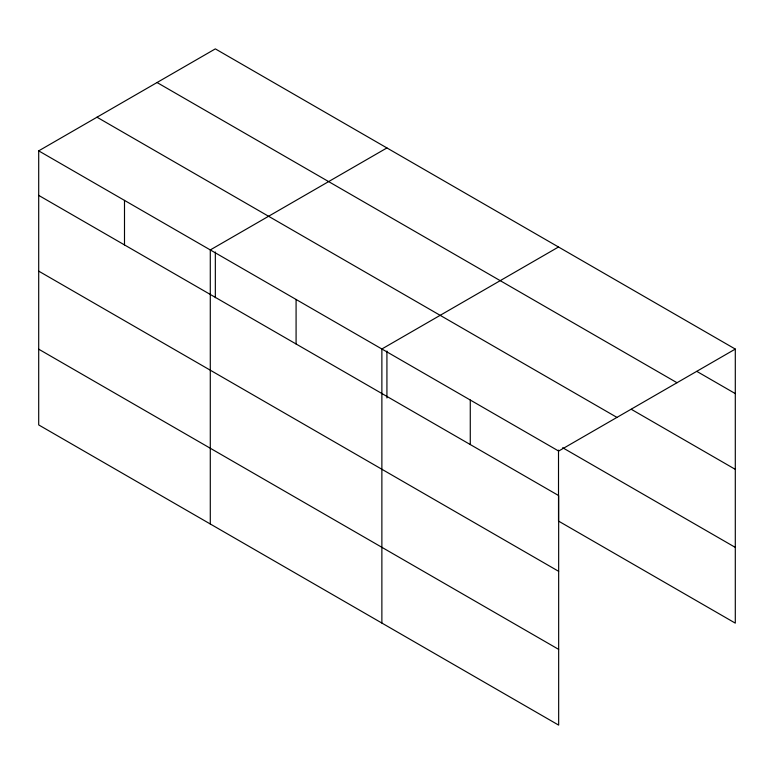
<?xml version="1.0" encoding="UTF-8"?>
<svg xmlns="http://www.w3.org/2000/svg" width="774" height="774" viewBox="0 0 774 774"><rect width="100%" height="100%" fill="white"/><g stroke="black" fill="none" stroke-linecap="round" stroke-linejoin="round"><path stroke-width="1.16" d="M558.509 450.139L558.509 521.076L735.3 623.138L735.3 349.074L215.336 48.878L38.7 150.862L38.7 424.926L558.664 725.122L558.664 495.583L38.7 195.387M386.923 147.94L210.286 249.925L210.286 523.988M558.509 247.003L381.872 348.987L381.872 623.06M735.3 349.074L558.664 451.058L38.7 150.862M696.823 371.385L735.3 393.598M157.045 82.528L677.008 382.724M631.303 409.311L735.3 469.354M96.992 117.203L616.955 417.399M562.669 447.73L735.3 547.392M38.7 271.132L558.664 571.328M38.7 349.18L558.664 649.376M470.273 400.023L470.273 444.547M386.923 351.067L386.923 397.962M296.084 299.451L296.084 343.985M215.336 252.005L215.336 297.7M124.498 200.389L124.498 244.913"/></g></svg>
